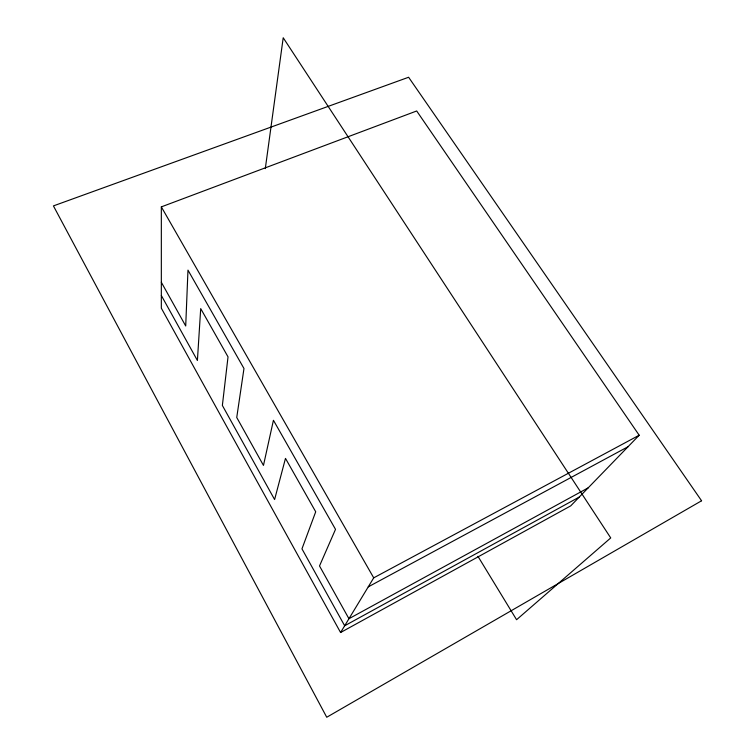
<?xml version="1.0" encoding="UTF-8"?>
<svg xmlns="http://www.w3.org/2000/svg" width="755" height="755" viewBox="0 0 755 755"><rect width="100%" height="100%" fill="white"/><g stroke="black" fill="none" stroke-linecap="round" stroke-linejoin="round"><path stroke-width="1.13" d="M161.334 206.879L161.334 308.191L340.58 632.52L570.723 505.869L639.183 435.229L416.694 110.976L161.334 206.879L373.716 577.849L340.58 632.52M265.298 168.62L283.21 37.75L610.729 537.928L516.571 619.723L477.953 556.331M579.274 497.045L344.667 625.782L301.962 548.847L315.713 511.777L285.484 458.379L274.603 499.555L222.366 405.444L228.029 356.879L200.707 308.606L197.404 360.484L161.334 295.488M588.192 487.843L348.942 618.722L319.516 565.957L335.513 529.34L273.433 420.271L263.467 465.42L236.74 417.496L243.978 368.516L187.976 270.13L185.711 325.981L161.334 282.266M368.251 586.861L628.028 446.733M373.716 577.849L639.183 435.229M701.574 500.773L326.736 717.25L53.426 205.898L408.615 77.255L701.574 500.773"/></g></svg>
